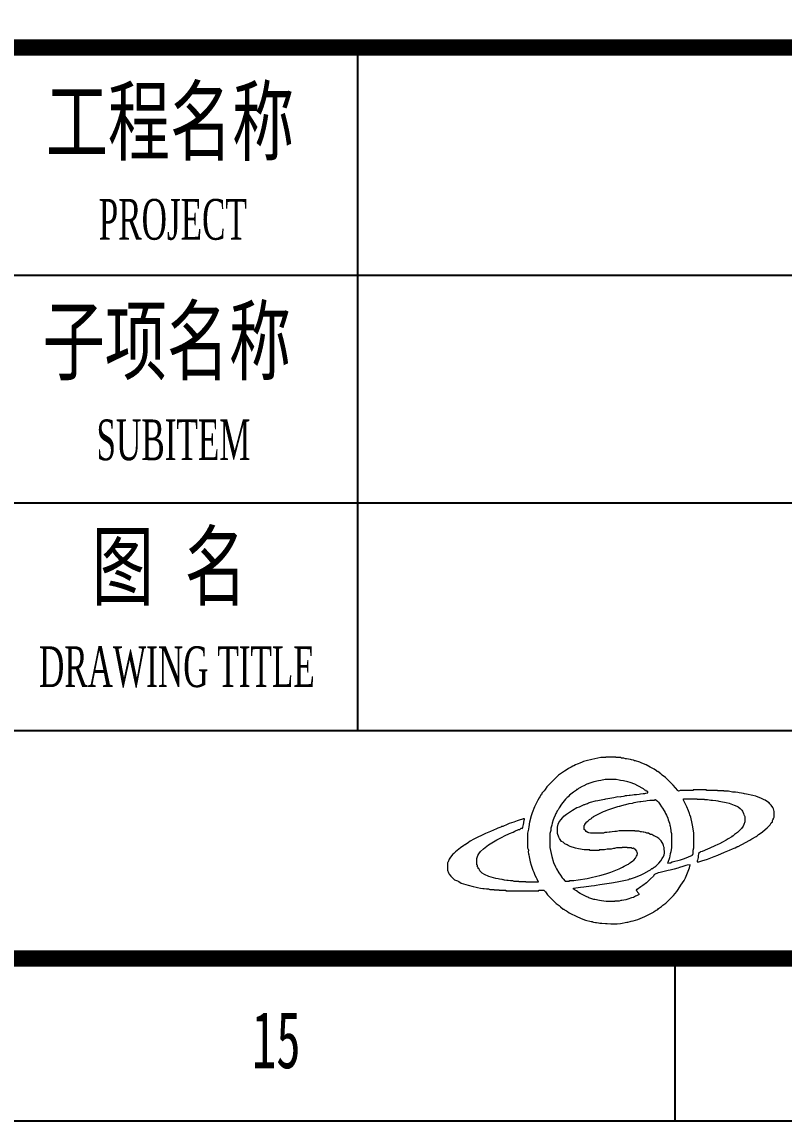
# Model space of a CAD drawing. Header units: millimetres. Extents: x -705761 to 1364679, y -410401 to 446404.
# Drawn here: x -492554 to -487868, y -64146 to -57389 of the extents above; entities that cross this region are included whole.
import ezdxf
from ezdxf.enums import TextEntityAlignment as Align

# ---------------------------------------------------------------- set-up
doc = ezdxf.new("R2010")
doc.units = ezdxf.units.MM
doc.layers.add('TK', color=7, linetype='Continuous')
doc.layers.add('模板-签名-公用', color=3, linetype='Continuous')
doc.layers.add('图框', color=7, linetype='Continuous', lineweight=13)
doc.styles.get("Standard").update_dxf_attribs({"font": 'arial.ttf'})
doc.styles.add('Style-Times New Roman', font='times.ttf')
doc.styles.add('Style-仿宋_GB2312', font='')
doc.styles.add('宋体', font='', dxfattribs={"width": 0.7, "height": 2.5})
doc.styles.add('宋体_1', font='', dxfattribs={"width": 0.7, "height": 2.386364})
doc.styles.get('Style-仿宋_GB2312').set_extended_font_data('仿宋_GB2312')
doc.styles.get('宋体').set_extended_font_data('SimSun')
doc.styles.get('宋体_1').set_extended_font_data('SimSun')

# ---------------------------------------------------------------- blocks, each defined once
blk = doc.blocks.new('BSIET_通用图框_A2+0.5_1')
at = {"layer": '图框', "color": 7, "lineweight": 25}
for p, q in [((-10, 10), (-370, 10)), ((-148.5, 10), (-148.5, 0))]:
    blk.add_line(p, q, dxfattribs=at)
at = {"layer": '图框', "color": 7, "lineweight": 25, "flags": 128}
blk.add_lwpolyline([(0, 0), (-891, 0), (-891, 420), (0, 420), (0, 0)], close=True, dxfattribs=at)
at = {"layer": '图框', "const_width": 1}
blk.add_lwpolyline([(-866, 410), (-10, 410), (-10, 10), (-866, 10)], close=True, dxfattribs=at)
at = {"layer": 'TK', "lineweight": 25, "style": '宋体', "width": 0.7, "flags": 3}
for tag, p in [('LZHQ_N会签10_T6_H6', (-878.235, 93.875)), ('LZHQ_N会签9_T6_H6', (-878.357, 85.875)), ('LZHQ_N会签8_T6_H6', (-878.235, 77.875)), ('LZHQ_N会签7_T6_H6', (-878.357, 69.875)), ('LZHQ_N会签6_T6_H6', (-878.253, 61.875)), ('LZHQ_N会签5_T6_H6', (-878.253, 53.875)), ('LZHQ_N会签4_T6_H6', (-878.253, 45.875)), ('LZHQ_N会签3_T6_H6', (-878.253, 37.875)), ('LZHQ_N会签2_T6_H6', (-878.253, 29.875)), ('LZHQ_N会签1_T6_H6', (-878.253, 21.875))]:
    blk.add_attdef(tag, text='', height=2.5, dxfattribs=at).set_placement(p, align=Align.MIDDLE)
at = {"layer": '图框', "color": 7, "lineweight": 25, "style": 'Style-仿宋_GB2312', "width": 0.628572}
blk.add_text('15', height=3.5, dxfattribs=at).set_placement((-173.002, 4.998), align=Align.MIDDLE_CENTER)
at = {"layer": '模板-签名-公用', "lineweight": 25, "style": '宋体', "width": 0.7}
blk.add_attdef('LZTQINS', text='', height=2, dxfattribs=at).set_placement((-10, 10), align=Align.MIDDLE)
at = {"layer": '模板-签名-公用', "lineweight": 25, "style": '宋体', "width": 0.7, "flags": 3}
blk.add_attdef('LZFRAME', (-45.909, 7.064), '', height=3, dxfattribs=at)
blk = doc.blocks.new('BSIET_通用_A2(2024)_1')
at = {"color": 7, "linetype": 'Continuous', "lineweight": 0}
for p, q in [((-143.591, 12.237), (-143.943, 12.138)), ((-143.413, 12.278), (-143.591, 12.237)), ((-143.053, 12.345), (-143.413, 12.278)), ((-142.929, 12.345), (-143.053, 12.345)), ((-142.867, 12.345), (-142.929, 12.345)), ((-142.743, 12.345), (-142.867, 12.345)), ((-142.495, 12.37), (-142.743, 12.37)), ((-142.743, 12.37), (-142.743, 12.36)), ((-142.743, 12.36), (-142.743, 12.355)), ((-142.743, 12.355), (-142.743, 12.345)), ((-142.371, 12.37), (-142.495, 12.37)), ((-142.123, 12.37), (-142.371, 12.37)), ((-142.123, 12.36), (-142.123, 12.37)), ((-142.123, 12.355), (-142.123, 12.36)), ((-142.123, 12.345), (-142.123, 12.355)), ((-142.009, 12.345), (-142.123, 12.345)), ((-141.953, 12.345), (-142.009, 12.345)), ((-141.839, 12.345), (-141.953, 12.345)), ((-141.764, 12.308), (-141.839, 12.345)), ((-141.714, 12.302), (-141.764, 12.308)), ((-141.632, 12.319), (-141.714, 12.302)), ((-141.523, 12.278), (-141.632, 12.319)), ((-141.464, 12.264), (-141.523, 12.278)), ((-141.348, 12.254), (-141.464, 12.264)), ((-141.224, 12.223), (-141.348, 12.254)), ((-141.162, 12.208), (-141.224, 12.223)), ((-141.038, 12.177), (-141.162, 12.208)), ((-140.992, 12.161), (-141.038, 12.177)), ((-145.274, 11.505), (-145.521, 11.347)), ((-145.112, 11.614), (-145.274, 11.505)), ((-145.029, 11.665), (-145.112, 11.614)), ((-144.86, 11.763), (-145.029, 11.665)), ((-144.757, 11.815), (-144.86, 11.763)), ((-144.705, 11.841), (-144.757, 11.815)), ((-144.602, 11.892), (-144.705, 11.841)), ((-144.498, 11.933), (-144.602, 11.892)), ((-144.447, 11.954), (-144.498, 11.933)), ((-144.344, 11.996), (-144.447, 11.954)), ((-144.189, 12.066), (-144.344, 11.996)), ((-144.108, 12.095), (-144.189, 12.066)), ((-143.943, 12.138), (-144.108, 12.095)), ((-140.969, 12.153), (-140.992, 12.161)), ((-140.922, 12.138), (-140.969, 12.153)), ((-140.653, 12.055), (-140.922, 12.138)), ((-140.521, 12.006), (-140.653, 12.055)), ((-140.264, 11.892), (-140.521, 12.006)), ((-140.16, 11.841), (-140.264, 11.892)), ((-140.109, 11.815), (-140.16, 11.841)), ((-140.005, 11.763), (-140.109, 11.815)), ((-139.851, 11.669), (-140.005, 11.763)), ((-139.774, 11.623), (-139.851, 11.669)), ((-139.618, 11.531), (-139.774, 11.623)), ((-139.602, 11.5), (-139.618, 11.531)), ((-139.575, 11.486), (-139.602, 11.5)), ((-139.541, 11.492), (-139.575, 11.486)), ((-139.359, 11.337), (-139.541, 11.492)), ((-146.064, 10.861), (-146.165, 10.76)), ((-145.854, 11.053), (-146.064, 10.861)), ((-145.64, 11.254), (-145.854, 11.053)), ((-145.521, 11.347), (-145.64, 11.254)), ((-143.59, 10.818), (-143.652, 10.798)), ((-143.466, 10.86), (-143.59, 10.818)), ((-143.187, 10.918), (-143.466, 10.86)), ((-143.048, 10.946), (-143.187, 10.918)), ((-142.769, 11.002), (-143.048, 10.946)), ((-142.5, 11.002), (-142.769, 11.002)), ((-142.366, 11.002), (-142.5, 11.002)), ((-142.097, 11.002), (-142.366, 11.002)), ((-141.924, 10.958), (-142.097, 11.002)), ((-141.836, 10.942), (-141.924, 10.958)), ((-141.658, 10.924), (-141.836, 10.942)), ((-141.374, 10.857), (-141.658, 10.924)), ((-141.232, 10.813), (-141.374, 10.857)), ((-140.961, 10.705), (-141.232, 10.813)), ((-139.266, 11.262), (-139.359, 11.337)), ((-139.076, 11.118), (-139.266, 11.262)), ((-138.756, 10.807), (-139.076, 11.118)), ((-146.53, 10.298), (-146.668, 10.149)), ((-146.668, 10.149), (-146.662, 10.115)), ((-146.467, 10.379), (-146.53, 10.298)), ((-146.358, 10.55), (-146.467, 10.379)), ((-146.165, 10.76), (-146.358, 10.55)), ((-144.804, 10.164), (-144.963, 10.033)), ((-144.721, 10.227), (-144.804, 10.164)), ((-144.55, 10.343), (-144.721, 10.227)), ((-144.535, 10.374), (-144.55, 10.343)), ((-144.507, 10.388), (-144.535, 10.374)), ((-144.473, 10.382), (-144.507, 10.388)), ((-144.44, 10.426), (-144.473, 10.382)), ((-144.418, 10.445), (-144.44, 10.426)), ((-144.37, 10.472), (-144.418, 10.445)), ((-144.184, 10.565), (-144.37, 10.472)), ((-144.091, 10.612), (-144.184, 10.565)), ((-143.905, 10.705), (-144.091, 10.612)), ((-143.851, 10.721), (-143.905, 10.705)), ((-143.825, 10.731), (-143.851, 10.721)), ((-143.776, 10.756), (-143.825, 10.731)), ((-143.652, 10.798), (-143.776, 10.756)), ((-140.775, 10.612), (-140.961, 10.705)), ((-140.682, 10.565), (-140.775, 10.612)), ((-140.496, 10.472), (-140.682, 10.565)), ((-140.61, 10.116), (-140.445, 10.137)), ((-140.471, 10.445), (-140.496, 10.472)), ((-140.454, 10.434), (-140.471, 10.445)), ((-140.419, 10.42), (-140.454, 10.434)), ((-140.445, 10.137), (-140.33, 10.142)), ((-140.362, 10.372), (-140.419, 10.42)), ((-140.33, 10.351), (-140.362, 10.372)), ((-140.264, 10.317), (-140.33, 10.351)), ((-140.33, 10.142), (-140.272, 10.15)), ((-140.272, 10.15), (-140.16, 10.175)), ((-140.248, 10.286), (-140.264, 10.317)), ((-140.22, 10.273), (-140.248, 10.286)), ((-140.186, 10.278), (-140.22, 10.273)), ((-140.159, 10.245), (-140.186, 10.278)), ((-140.16, 10.175), (-140.152, 10.217)), ((-140.152, 10.217), (-140.159, 10.245)), ((-138.601, 10.647), (-138.756, 10.807)), ((-138.301, 10.317), (-138.601, 10.647)), ((-138.26, 10.285), (-138.301, 10.317)), ((-138.206, 10.291), (-138.26, 10.285)), ((-138.172, 10.33), (-138.206, 10.291)), ((-137.852, 10.33), (-138.172, 10.33)), ((-137.692, 10.33), (-137.852, 10.33)), ((-137.372, 10.33), (-137.692, 10.33)), ((-137.041, 10.356), (-137.372, 10.356)), ((-137.372, 10.356), (-137.372, 10.346)), ((-137.372, 10.346), (-137.372, 10.341)), ((-137.372, 10.341), (-137.372, 10.33)), ((-136.876, 10.356), (-137.041, 10.356)), ((-136.545, 10.356), (-136.876, 10.356)), ((-136.545, 10.346), (-136.545, 10.356)), ((-136.545, 10.341), (-136.545, 10.346)), ((-136.545, 10.33), (-136.545, 10.341)), ((-136.277, 10.33), (-136.545, 10.33)), ((-136.142, 10.33), (-136.277, 10.33)), ((-135.874, 10.33), (-136.142, 10.33)), ((-135.874, 10.32), (-135.874, 10.33)), ((-135.874, 10.315), (-135.874, 10.32)), ((-135.874, 10.304), (-135.874, 10.315)), ((-135.719, 10.304), (-135.874, 10.304)), ((-135.641, 10.304), (-135.719, 10.304)), ((-135.487, 10.304), (-135.641, 10.304)), ((-135.487, 10.294), (-135.487, 10.304)), ((-135.487, 10.289), (-135.487, 10.294)), ((-135.487, 10.278), (-135.487, 10.289)), ((-135.373, 10.278), (-135.487, 10.278)), ((-135.316, 10.278), (-135.373, 10.278)), ((-135.202, 10.278), (-135.316, 10.278)), ((-135.03, 10.237), (-135.202, 10.278)), ((-134.941, 10.223), (-135.03, 10.237)), ((-134.764, 10.214), (-134.941, 10.223)), ((-134.619, 10.193), (-134.764, 10.214)), ((-134.546, 10.183), (-134.619, 10.193)), ((-134.402, 10.162), (-134.546, 10.183)), ((-134.273, 10.137), (-134.402, 10.162)), ((-134.208, 10.123), (-134.273, 10.137)), ((-147.037, 9.488), (-147.12, 9.323)), ((-146.996, 9.571), (-147.037, 9.488)), ((-146.913, 9.736), (-146.996, 9.571)), ((-146.83, 9.87), (-146.913, 9.736)), ((-146.789, 9.937), (-146.83, 9.87)), ((-146.707, 10.072), (-146.789, 9.937)), ((-146.676, 10.088), (-146.707, 10.072)), ((-146.662, 10.115), (-146.676, 10.088)), ((-145.463, 9.472), (-145.609, 9.246)), ((-145.382, 9.581), (-145.463, 9.472)), ((-145.209, 9.788), (-145.382, 9.581)), ((-145.111, 9.886), (-145.209, 9.788)), ((-145.062, 9.935), (-145.111, 9.886)), ((-144.963, 10.033), (-145.062, 9.935)), ((-144.059, 9.458), (-144.033, 9.469)), ((-144.033, 9.469), (-143.982, 9.491)), ((-143.982, 9.491), (-143.858, 9.532)), ((-143.858, 9.532), (-143.796, 9.553)), ((-143.796, 9.553), (-143.672, 9.594)), ((-143.672, 9.594), (-143.376, 9.68)), ((-143.376, 9.68), (-143.226, 9.716)), ((-143.226, 9.716), (-142.924, 9.775)), ((-142.924, 9.775), (-142.8, 9.796)), ((-142.8, 9.796), (-142.738, 9.806)), ((-142.738, 9.806), (-142.614, 9.826)), ((-142.614, 9.826), (-142.364, 9.862)), ((-142.364, 9.862), (-142.239, 9.885)), ((-142.239, 9.885), (-141.994, 9.943)), ((-141.994, 9.943), (-141.859, 9.94)), ((-141.859, 9.94), (-141.789, 9.948)), ((-141.789, 9.948), (-141.658, 9.982)), ((-141.658, 9.982), (-141.577, 9.999)), ((-141.607, 9.439), (-141.503, 9.465)), ((-141.577, 9.999), (-141.535, 10.005)), ((-141.535, 10.005), (-141.452, 10.007)), ((-141.503, 9.465), (-141.297, 9.517)), ((-141.452, 10.007), (-141.307, 10.028)), ((-141.307, 10.028), (-141.235, 10.038)), ((-141.297, 9.517), (-141.088, 9.55)), ((-141.235, 10.038), (-141.09, 10.059)), ((-141.09, 10.059), (-140.997, 10.07)), ((-141.088, 9.55), (-140.984, 9.574)), ((-140.997, 10.07), (-140.951, 10.075)), ((-140.984, 9.574), (-140.78, 9.633)), ((-140.951, 10.075), (-140.858, 10.085)), ((-140.858, 10.085), (-140.692, 10.105)), ((-140.78, 9.633), (-140.645, 9.64)), ((-140.692, 10.105), (-140.61, 10.116)), ((-140.645, 9.64), (-140.577, 9.648)), ((-140.577, 9.648), (-140.445, 9.672)), ((-140.445, 9.672), (-140.279, 9.692)), ((-140.279, 9.692), (-140.197, 9.703)), ((-140.197, 9.703), (-140.031, 9.723)), ((-140.031, 9.723), (-139.99, 9.729)), ((-139.99, 9.729), (-139.969, 9.731)), ((-139.969, 9.731), (-139.928, 9.736)), ((-139.928, 9.736), (-139.856, 9.736)), ((-139.856, 9.736), (-139.82, 9.736)), ((-139.82, 9.736), (-139.747, 9.736)), ((-139.747, 9.736), (-139.733, 9.764)), ((-139.733, 9.764), (-139.693, 9.771)), ((-139.693, 9.771), (-139.67, 9.749)), ((-139.67, 9.749), (-139.551, 9.665)), ((-139.551, 9.665), (-139.496, 9.61)), ((-139.496, 9.61), (-139.411, 9.491)), ((-139.411, 9.491), (-139.304, 9.32)), ((-137.97, 9.783), (-137.966, 9.814)), ((-137.967, 9.764), (-137.97, 9.783)), ((-137.953, 9.736), (-137.967, 9.764)), ((-137.966, 9.814), (-137.625, 9.814)), ((-137.87, 9.571), (-137.953, 9.736)), ((-137.829, 9.488), (-137.87, 9.571)), ((-137.746, 9.323), (-137.829, 9.488)), ((-137.625, 9.814), (-137.454, 9.814)), ((-137.454, 9.814), (-137.113, 9.814)), ((-137.113, 9.814), (-137.113, 9.803)), ((-137.113, 9.803), (-137.113, 9.798)), ((-137.113, 9.798), (-137.113, 9.788)), ((-137.113, 9.788), (-136.938, 9.788)), ((-136.938, 9.788), (-136.85, 9.788)), ((-136.85, 9.788), (-136.674, 9.788)), ((-136.674, 9.788), (-136.674, 9.778)), ((-136.674, 9.778), (-136.674, 9.773)), ((-136.674, 9.773), (-136.674, 9.762)), ((-136.674, 9.762), (-136.602, 9.762)), ((-136.602, 9.762), (-136.566, 9.762)), ((-136.566, 9.762), (-136.494, 9.762)), ((-136.494, 9.762), (-136.287, 9.736)), ((-136.287, 9.736), (-136.184, 9.723)), ((-136.184, 9.723), (-135.977, 9.698)), ((-135.977, 9.698), (-135.853, 9.677)), ((-135.853, 9.677), (-135.791, 9.666)), ((-135.791, 9.666), (-135.667, 9.646)), ((-135.667, 9.646), (-135.329, 9.587)), ((-135.329, 9.587), (-135.16, 9.54)), ((-135.16, 9.54), (-134.841, 9.413)), ((-134.079, 10.098), (-134.208, 10.123)), ((-133.704, 10.022), (-134.079, 10.098)), ((-133.518, 9.967), (-133.704, 10.022)), ((-133.162, 9.826), (-133.518, 9.967)), ((-133.009, 9.756), (-133.162, 9.826)), ((-132.934, 9.717), (-133.009, 9.756)), ((-132.788, 9.633), (-132.934, 9.717)), ((-132.69, 9.557), (-132.788, 9.633)), ((-132.645, 9.511), (-132.69, 9.557)), ((-132.568, 9.413), (-132.645, 9.511)), ((-147.273, 8.951), (-147.335, 8.758)), ((-147.12, 9.323), (-147.273, 8.951)), ((-145.854, 8.807), (-145.936, 8.614)), ((-145.803, 8.91), (-145.854, 8.807)), ((-145.777, 8.961), (-145.803, 8.91)), ((-145.725, 9.065), (-145.777, 8.961)), ((-145.676, 9.135), (-145.725, 9.065)), ((-145.652, 9.171), (-145.676, 9.135)), ((-145.609, 9.246), (-145.652, 9.171)), ((-145.31, 8.734), (-145.157, 8.858)), ((-145.157, 8.858), (-144.904, 9.024)), ((-144.904, 9.024), (-144.778, 9.106)), ((-144.778, 9.106), (-144.525, 9.272)), ((-144.525, 9.272), (-144.354, 9.326)), ((-144.354, 9.326), (-144.271, 9.36)), ((-144.271, 9.36), (-144.111, 9.439)), ((-144.111, 9.439), (-144.059, 9.458)), ((-143.492, 8.716), (-143.244, 8.84)), ((-143.244, 8.84), (-143.12, 8.902)), ((-143.12, 8.902), (-142.872, 9.026)), ((-142.872, 9.026), (-142.767, 9.063)), ((-142.767, 9.063), (-142.715, 9.083)), ((-142.715, 9.083), (-142.614, 9.129)), ((-142.614, 9.129), (-142.366, 9.212)), ((-142.366, 9.212), (-142.242, 9.253)), ((-142.242, 9.253), (-141.994, 9.336)), ((-141.994, 9.336), (-141.921, 9.353)), ((-141.921, 9.353), (-141.884, 9.364)), ((-141.884, 9.364), (-141.813, 9.388)), ((-141.813, 9.388), (-141.607, 9.439)), ((-139.304, 9.32), (-139.25, 9.235)), ((-139.25, 9.235), (-139.14, 9.065)), ((-139.14, 9.065), (-139.089, 8.961)), ((-139.089, 8.961), (-139.063, 8.91)), ((-139.063, 8.91), (-139.011, 8.807)), ((-139.011, 8.807), (-138.93, 8.614)), ((-137.709, 9.218), (-137.746, 9.323)), ((-137.689, 9.166), (-137.709, 9.218)), ((-137.643, 9.065), (-137.689, 9.166)), ((-137.591, 8.91), (-137.643, 9.065)), ((-137.565, 8.832), (-137.591, 8.91)), ((-137.514, 8.678), (-137.565, 8.832)), ((-134.841, 9.413), (-134.682, 9.363)), ((-134.682, 9.363), (-134.603, 9.318)), ((-134.603, 9.318), (-134.479, 9.207)), ((-134.479, 9.207), (-134.374, 9.108)), ((-134.374, 9.108), (-134.329, 9.043)), ((-134.329, 9.043), (-134.273, 8.91)), ((-134.273, 8.91), (-134.247, 8.835)), ((-134.247, 8.835), (-134.232, 8.799)), ((-134.232, 8.799), (-134.195, 8.729)), ((-132.465, 9.277), (-132.568, 9.413)), ((-132.426, 9.193), (-132.465, 9.277)), ((-132.388, 9.026), (-132.426, 9.193)), ((-132.388, 8.887), (-132.388, 9.026)), ((-132.388, 8.817), (-132.388, 8.887)), ((-132.388, 8.678), (-132.388, 8.817)), ((-149.123, 8.117), (-149.158, 8.106)), ((-149.069, 8.109), (-149.123, 8.117)), ((-148.808, 8.234), (-149.069, 8.109)), ((-148.672, 8.288), (-148.808, 8.234)), ((-148.398, 8.381), (-148.672, 8.288)), ((-148.181, 8.453), (-148.398, 8.381)), ((-148.073, 8.489), (-148.181, 8.453)), ((-147.856, 8.561), (-148.073, 8.489)), ((-147.812, 8.577), (-147.856, 8.561)), ((-147.843, 8.058), (-147.807, 8.238)), ((-147.786, 8.579), (-147.812, 8.577)), ((-147.807, 8.238), (-147.789, 8.329)), ((-147.789, 8.329), (-147.753, 8.51)), ((-147.739, 8.574), (-147.786, 8.579)), ((-147.753, 8.51), (-147.747, 8.535)), ((-147.747, 8.535), (-147.745, 8.548)), ((-147.745, 8.548), (-147.739, 8.574)), ((-147.481, 8.109), (-147.492, 7.942)), ((-147.461, 8.213), (-147.481, 8.109)), ((-147.45, 8.264), (-147.461, 8.213)), ((-147.43, 8.368), (-147.45, 8.264)), ((-147.335, 8.758), (-147.43, 8.368)), ((-146.082, 8.13), (-146.113, 8.006)), ((-146.066, 8.192), (-146.082, 8.13)), ((-146.035, 8.316), (-146.066, 8.192)), ((-145.972, 8.515), (-146.035, 8.316)), ((-145.936, 8.614), (-145.972, 8.515)), ((-145.712, 8.071), (-145.666, 8.259)), ((-145.666, 8.259), (-145.621, 8.353)), ((-145.621, 8.353), (-145.506, 8.51)), ((-145.506, 8.51), (-145.381, 8.663)), ((-145.381, 8.663), (-145.31, 8.734)), ((-144.06, 8.161), (-144.034, 8.213)), ((-144.06, 8.068), (-144.06, 8.161)), ((-144.034, 8.213), (-144.021, 8.238)), ((-144.021, 8.238), (-143.995, 8.29)), ((-143.995, 8.29), (-143.897, 8.388)), ((-143.897, 8.388), (-143.848, 8.437)), ((-143.848, 8.437), (-143.75, 8.535)), ((-143.75, 8.535), (-143.667, 8.575)), ((-143.667, 8.575), (-143.627, 8.606)), ((-143.627, 8.606), (-143.569, 8.678)), ((-143.569, 8.678), (-143.535, 8.671)), ((-143.535, 8.671), (-143.507, 8.685)), ((-143.507, 8.685), (-143.492, 8.716)), ((-138.93, 8.614), (-138.894, 8.515)), ((-138.894, 8.515), (-138.831, 8.316)), ((-138.831, 8.316), (-138.799, 8.192)), ((-138.799, 8.192), (-138.784, 8.13)), ((-138.784, 8.13), (-138.753, 8.006)), ((-137.418, 8.289), (-137.514, 8.678)), ((-137.38, 8.092), (-137.418, 8.289)), ((-134.297, 8.138), (-134.389, 7.98)), ((-134.257, 8.222), (-134.297, 8.138)), ((-134.195, 8.393), (-134.257, 8.222)), ((-134.195, 8.729), (-134.195, 8.595)), ((-134.195, 8.595), (-134.195, 8.528)), ((-134.195, 8.528), (-134.195, 8.393)), ((-132.752, 8.094), (-132.633, 8.213)), ((-132.633, 8.213), (-132.594, 8.296)), ((-132.594, 8.296), (-132.562, 8.336)), ((-132.562, 8.336), (-132.491, 8.393)), ((-132.491, 8.393), (-132.479, 8.469)), ((-132.479, 8.469), (-132.466, 8.508)), ((-132.466, 8.508), (-132.426, 8.574)), ((-132.426, 8.574), (-132.424, 8.618)), ((-132.424, 8.618), (-132.415, 8.643)), ((-132.415, 8.643), (-132.388, 8.678)), ((-150.562, 7.466), (-150.851, 7.322)), ((-150.418, 7.539), (-150.562, 7.466)), ((-150.128, 7.683), (-150.418, 7.539)), ((-149.932, 7.766), (-150.128, 7.683)), ((-149.834, 7.807), (-149.932, 7.766)), ((-149.638, 7.89), (-149.834, 7.807)), ((-149.464, 7.968), (-149.638, 7.89)), ((-149.376, 8.004), (-149.464, 7.968)), ((-149.431, 7.296), (-149.121, 7.451)), ((-149.198, 8.071), (-149.376, 8.004)), ((-149.158, 8.106), (-149.198, 8.071)), ((-149.121, 7.451), (-148.966, 7.528)), ((-148.966, 7.528), (-148.656, 7.683)), ((-148.656, 7.683), (-148.432, 7.765)), ((-148.432, 7.765), (-148.323, 7.814)), ((-148.323, 7.814), (-148.114, 7.929)), ((-148.114, 7.929), (-148.06, 7.921)), ((-148.06, 7.921), (-148.025, 7.932)), ((-148.025, 7.932), (-147.985, 7.967)), ((-147.985, 7.967), (-147.943, 7.999)), ((-147.943, 7.999), (-147.907, 8.006)), ((-147.907, 8.006), (-147.856, 7.993)), ((-147.856, 7.993), (-147.851, 8.019)), ((-147.851, 8.019), (-147.848, 8.032)), ((-147.848, 8.032), (-147.843, 8.058)), ((-147.506, 7.859), (-147.546, 7.696)), ((-147.546, 7.696), (-147.546, 7.335)), ((-147.492, 7.942), (-147.506, 7.859)), ((-146.141, 7.802), (-146.177, 7.67)), ((-146.177, 7.67), (-146.177, 7.329)), ((-146.128, 7.87), (-146.141, 7.802)), ((-146.113, 8.006), (-146.128, 7.87)), ((-145.712, 7.926), (-145.712, 8.071)), ((-145.712, 7.854), (-145.712, 7.926)), ((-145.712, 7.709), (-145.712, 7.854)), ((-145.707, 7.694), (-145.712, 7.709)), ((-145.705, 7.686), (-145.707, 7.694)), ((-145.699, 7.67), (-145.705, 7.686)), ((-145.629, 7.462), (-145.699, 7.67)), ((-145.578, 7.361), (-145.629, 7.462)), ((-144.06, 8.022), (-144.06, 8.068)), ((-144.06, 7.929), (-144.06, 8.022)), ((-144.007, 7.884), (-144.06, 7.929)), ((-143.982, 7.857), (-144.007, 7.884)), ((-143.943, 7.799), (-143.982, 7.857)), ((-143.839, 7.748), (-143.943, 7.799)), ((-143.784, 7.727), (-143.839, 7.748)), ((-143.672, 7.696), (-143.784, 7.727)), ((-143.352, 7.696), (-143.672, 7.696)), ((-143.192, 7.696), (-143.352, 7.696)), ((-142.872, 7.696), (-143.192, 7.696)), ((-142.796, 7.732), (-142.872, 7.696)), ((-142.749, 7.741), (-142.796, 7.732)), ((-142.665, 7.735), (-142.749, 7.741)), ((-142.541, 7.755), (-142.665, 7.735)), ((-142.479, 7.766), (-142.541, 7.755)), ((-142.355, 7.787), (-142.479, 7.766)), ((-142.178, 7.796), (-142.355, 7.787)), ((-142.089, 7.809), (-142.178, 7.796)), ((-141.916, 7.851), (-142.089, 7.809)), ((-141.534, 7.851), (-141.916, 7.851)), ((-141.343, 7.851), (-141.534, 7.851)), ((-140.961, 7.851), (-141.343, 7.851)), ((-140.961, 7.841), (-140.961, 7.851)), ((-140.961, 7.836), (-140.961, 7.841)), ((-140.961, 7.825), (-140.961, 7.836)), ((-140.858, 7.825), (-140.961, 7.825)), ((-140.806, 7.825), (-140.858, 7.825)), ((-140.703, 7.825), (-140.806, 7.825)), ((-140.649, 7.791), (-140.703, 7.825)), ((-140.612, 7.782), (-140.649, 7.791)), ((-140.548, 7.787), (-140.612, 7.782)), ((-140.445, 7.766), (-140.548, 7.787)), ((-140.393, 7.755), (-140.445, 7.766)), ((-140.29, 7.735), (-140.393, 7.755)), ((-140.222, 7.705), (-140.29, 7.735)), ((-140.183, 7.697), (-140.222, 7.705)), ((-140.109, 7.696), (-140.183, 7.697)), ((-140.034, 7.646), (-140.109, 7.696)), ((-139.99, 7.626), (-140.034, 7.646)), ((-139.902, 7.606), (-139.99, 7.626)), ((-139.778, 7.544), (-139.902, 7.606)), ((-139.716, 7.513), (-139.778, 7.544)), ((-139.592, 7.451), (-139.716, 7.513)), ((-139.481, 7.368), (-139.592, 7.451)), ((-138.753, 8.006), (-138.743, 7.87)), ((-138.743, 7.87), (-138.73, 7.801)), ((-138.73, 7.801), (-138.688, 7.67)), ((-138.688, 7.67), (-138.688, 7.329)), ((-137.32, 7.696), (-137.38, 8.092)), ((-137.32, 7.335), (-137.32, 7.696)), ((-134.996, 7.477), (-135.223, 7.342)), ((-134.98, 7.508), (-134.996, 7.477)), ((-134.953, 7.521), (-134.98, 7.508)), ((-134.918, 7.515), (-134.953, 7.521)), ((-134.818, 7.618), (-134.918, 7.515)), ((-134.759, 7.663), (-134.818, 7.618)), ((-134.634, 7.735), (-134.759, 7.663)), ((-134.536, 7.833), (-134.634, 7.735)), ((-134.487, 7.882), (-134.536, 7.833)), ((-134.389, 7.98), (-134.487, 7.882)), ((-133.751, 7.34), (-133.498, 7.502)), ((-133.498, 7.502), (-133.432, 7.536)), ((-133.432, 7.536), (-133.4, 7.558)), ((-133.4, 7.558), (-133.343, 7.606)), ((-133.343, 7.606), (-133.177, 7.728)), ((-133.177, 7.728), (-133.094, 7.79)), ((-133.094, 7.79), (-132.93, 7.916)), ((-132.93, 7.916), (-132.811, 8.034)), ((-132.811, 8.034), (-132.752, 8.094)), ((-151.683, 6.786), (-151.786, 6.709)), ((-151.471, 6.934), (-151.683, 6.786)), ((-151.455, 6.965), (-151.471, 6.934)), ((-151.428, 6.979), (-151.455, 6.965)), ((-151.394, 6.973), (-151.428, 6.979)), ((-151.187, 7.128), (-151.394, 6.973)), ((-151.078, 7.199), (-151.187, 7.128)), ((-150.851, 7.322), (-151.078, 7.199)), ((-150.252, 6.739), (-150.156, 6.819)), ((-150.156, 6.819), (-149.96, 6.973)), ((-149.96, 6.973), (-149.748, 7.1)), ((-149.748, 7.1), (-149.642, 7.165)), ((-149.642, 7.165), (-149.431, 7.296)), ((-147.546, 7.335), (-147.546, 7.154)), ((-147.546, 7.154), (-147.546, 6.793)), ((-147.546, 6.793), (-147.51, 6.705)), ((-146.177, 7.329), (-146.177, 7.159)), ((-146.177, 7.159), (-146.177, 6.818)), ((-146.177, 6.818), (-146.106, 6.442)), ((-145.454, 7.18), (-145.578, 7.361)), ((-145.362, 7.14), (-145.454, 7.18)), ((-145.318, 7.109), (-145.362, 7.14)), ((-145.248, 7.038), (-145.318, 7.109)), ((-145.124, 6.976), (-145.248, 7.038)), ((-145.062, 6.945), (-145.124, 6.976)), ((-144.938, 6.883), (-145.062, 6.945)), ((-144.593, 6.774), (-144.938, 6.883)), ((-144.416, 6.729), (-144.593, 6.774)), ((-142.206, 6.762), (-142.273, 6.747)), ((-142.071, 6.793), (-142.206, 6.762)), ((-141.937, 6.793), (-142.071, 6.793)), ((-141.87, 6.793), (-141.937, 6.793)), ((-141.736, 6.793), (-141.87, 6.793)), ((-141.612, 6.818), (-141.736, 6.818)), ((-141.736, 6.818), (-141.736, 6.808)), ((-141.736, 6.808), (-141.736, 6.803)), ((-141.736, 6.803), (-141.736, 6.793)), ((-141.55, 6.818), (-141.612, 6.818)), ((-141.426, 6.818), (-141.55, 6.818)), ((-141.426, 6.808), (-141.426, 6.818)), ((-141.426, 6.803), (-141.426, 6.808)), ((-141.426, 6.793), (-141.426, 6.803)), ((-141.322, 6.793), (-141.426, 6.793)), ((-141.271, 6.793), (-141.322, 6.793)), ((-141.167, 6.793), (-141.271, 6.793)), ((-141.14, 6.76), (-141.167, 6.793)), ((-141.104, 6.75), (-141.14, 6.76)), ((-141.064, 6.767), (-141.104, 6.75)), ((-140.958, 6.724), (-141.064, 6.767)), ((-139.429, 7.32), (-139.481, 7.368)), ((-139.334, 7.219), (-139.429, 7.32)), ((-139.268, 7.116), (-139.334, 7.219)), ((-139.239, 7.061), (-139.268, 7.116)), ((-139.192, 6.947), (-139.239, 7.061)), ((-139.162, 6.857), (-139.192, 6.947)), ((-139.151, 6.81), (-139.162, 6.857)), ((-139.14, 6.715), (-139.151, 6.81)), ((-138.688, 6.818), (-138.745, 6.56)), ((-138.688, 7.329), (-138.688, 7.159)), ((-138.688, 7.159), (-138.688, 6.818)), ((-137.364, 6.643), (-137.32, 6.793)), ((-137.32, 7.154), (-137.32, 7.335)), ((-137.32, 6.793), (-137.32, 7.154)), ((-136.339, 6.775), (-136.494, 6.707)), ((-136.029, 6.909), (-136.339, 6.775)), ((-135.843, 7.002), (-136.029, 6.909)), ((-135.75, 7.048), (-135.843, 7.002)), ((-135.564, 7.141), (-135.75, 7.048)), ((-135.336, 7.275), (-135.564, 7.141)), ((-135.223, 7.342), (-135.336, 7.275)), ((-134.944, 6.728), (-134.841, 6.779)), ((-134.841, 6.779), (-134.789, 6.805)), ((-134.789, 6.805), (-134.686, 6.857)), ((-134.686, 6.857), (-134.655, 6.867)), ((-134.655, 6.867), (-134.639, 6.872)), ((-134.639, 6.872), (-134.608, 6.883)), ((-134.608, 6.883), (-134.423, 6.976)), ((-134.423, 6.976), (-134.33, 7.022)), ((-134.33, 7.022), (-134.144, 7.115)), ((-134.144, 7.115), (-133.88, 7.262)), ((-133.88, 7.262), (-133.751, 7.34)), ((-152.38, 6.096), (-152.439, 5.94)), ((-152.336, 6.171), (-152.38, 6.096)), ((-152.233, 6.302), (-152.336, 6.171)), ((-152.135, 6.4), (-152.233, 6.302)), ((-152.085, 6.449), (-152.135, 6.4)), ((-151.988, 6.547), (-152.085, 6.449)), ((-151.786, 6.709), (-151.988, 6.547)), ((-150.671, 6.147), (-150.604, 6.329)), ((-150.671, 5.992), (-150.671, 6.147)), ((-150.604, 6.329), (-150.555, 6.418)), ((-150.555, 6.418), (-150.438, 6.573)), ((-150.438, 6.573), (-150.252, 6.739)), ((-147.51, 6.705), (-147.502, 6.654)), ((-147.502, 6.654), (-147.507, 6.56)), ((-147.507, 6.56), (-147.487, 6.436)), ((-147.487, 6.436), (-147.476, 6.374)), ((-147.476, 6.374), (-147.456, 6.25)), ((-147.456, 6.25), (-147.413, 6.042)), ((-146.106, 6.442), (-146.06, 6.254)), ((-146.06, 6.254), (-145.945, 5.888)), ((-144.06, 6.663), (-144.416, 6.729)), ((-143.925, 6.663), (-144.06, 6.663)), ((-143.858, 6.663), (-143.925, 6.663)), ((-143.724, 6.663), (-143.858, 6.663)), ((-143.724, 6.653), (-143.724, 6.663)), ((-143.724, 6.648), (-143.724, 6.653)), ((-143.724, 6.637), (-143.724, 6.648)), ((-143.497, 6.637), (-143.724, 6.637)), ((-143.383, 6.637), (-143.497, 6.637)), ((-143.156, 6.637), (-143.383, 6.637)), ((-143.022, 6.663), (-143.156, 6.663)), ((-143.156, 6.663), (-143.156, 6.653)), ((-143.156, 6.653), (-143.156, 6.648)), ((-143.156, 6.648), (-143.156, 6.637)), ((-142.955, 6.663), (-143.022, 6.663)), ((-142.82, 6.663), (-142.955, 6.663)), ((-142.661, 6.711), (-142.82, 6.663)), ((-142.573, 6.721), (-142.661, 6.711)), ((-142.407, 6.715), (-142.573, 6.721)), ((-142.273, 6.747), (-142.407, 6.715)), ((-141.02, 6.042), (-140.909, 6.16)), ((-140.906, 6.686), (-140.958, 6.724)), ((-140.909, 6.16), (-140.87, 6.238)), ((-140.832, 6.599), (-140.906, 6.686)), ((-140.87, 6.238), (-140.85, 6.277)), ((-140.85, 6.277), (-140.806, 6.353)), ((-140.801, 6.505), (-140.832, 6.599)), ((-140.806, 6.353), (-140.795, 6.452)), ((-140.795, 6.452), (-140.801, 6.505)), ((-139.347, 5.992), (-139.269, 6.136)), ((-139.269, 6.136), (-139.23, 6.208)), ((-139.23, 6.208), (-139.153, 6.353)), ((-139.153, 6.353), (-139.129, 6.496)), ((-139.126, 6.571), (-139.14, 6.715)), ((-139.129, 6.496), (-139.126, 6.571)), ((-138.831, 6.173), (-138.867, 6.064)), ((-138.773, 6.431), (-138.831, 6.173)), ((-138.745, 6.56), (-138.773, 6.431)), ((-138.15, 6.059), (-137.897, 6.145)), ((-137.897, 6.145), (-137.41, 6.353)), ((-137.41, 6.379), (-137.396, 6.397)), ((-137.41, 6.353), (-137.41, 6.379)), ((-137.396, 6.397), (-137.372, 6.405)), ((-137.375, 6.561), (-137.364, 6.643)), ((-137.372, 6.405), (-137.375, 6.561)), ((-137.062, 6.201), (-137.1, 6.044)), ((-137.049, 6.282), (-137.062, 6.201)), ((-137.036, 6.444), (-137.049, 6.282)), ((-136.959, 6.517), (-137.036, 6.444)), ((-136.907, 6.546), (-136.959, 6.517)), ((-136.803, 6.573), (-136.907, 6.546)), ((-136.494, 6.707), (-136.803, 6.573)), ((-136.679, 6.046), (-136.494, 6.108)), ((-136.494, 6.108), (-136.069, 6.27)), ((-136.069, 6.27), (-135.857, 6.352)), ((-135.857, 6.352), (-135.435, 6.521)), ((-135.435, 6.521), (-135.239, 6.604)), ((-135.239, 6.604), (-135.14, 6.645)), ((-135.14, 6.645), (-134.944, 6.728)), ((-152.463, 5.87), (-152.478, 5.824)), ((-152.478, 5.824), (-152.478, 5.664)), ((-152.478, 5.664), (-152.478, 5.584)), ((-152.478, 5.584), (-152.478, 5.424)), ((-152.478, 5.424), (-152.419, 5.263)), ((-152.455, 5.894), (-152.463, 5.87)), ((-152.439, 5.94), (-152.455, 5.894)), ((-150.671, 5.914), (-150.671, 5.992)), ((-150.671, 5.759), (-150.671, 5.914)), ((-150.638, 5.732), (-150.671, 5.759)), ((-150.645, 5.656), (-150.629, 5.695)), ((-150.604, 5.615), (-150.645, 5.656)), ((-150.629, 5.695), (-150.638, 5.732)), ((-150.589, 5.584), (-150.604, 5.615)), ((-150.58, 5.527), (-150.589, 5.584)), ((-150.532, 5.48), (-150.58, 5.527)), ((-150.511, 5.449), (-150.532, 5.48)), ((-150.49, 5.385), (-150.511, 5.449)), ((-147.413, 6.042), (-147.387, 5.938)), ((-147.387, 5.938), (-147.326, 5.734)), ((-147.326, 5.734), (-147.285, 5.61)), ((-147.285, 5.61), (-147.264, 5.548)), ((-147.264, 5.548), (-147.223, 5.424)), ((-147.223, 5.424), (-147.168, 5.301)), ((-145.945, 5.888), (-145.832, 5.633)), ((-145.832, 5.633), (-145.766, 5.508)), ((-145.766, 5.508), (-145.622, 5.269)), ((-142.226, 5.39), (-142.123, 5.432)), ((-142.123, 5.432), (-141.916, 5.514)), ((-141.916, 5.514), (-141.71, 5.617)), ((-141.71, 5.617), (-141.607, 5.669)), ((-141.607, 5.669), (-141.4, 5.772)), ((-141.4, 5.772), (-141.352, 5.799)), ((-141.352, 5.799), (-141.329, 5.819)), ((-141.329, 5.819), (-141.297, 5.863)), ((-141.297, 5.863), (-141.263, 5.857)), ((-141.263, 5.857), (-141.235, 5.871)), ((-141.235, 5.871), (-141.219, 5.902)), ((-141.219, 5.902), (-141.084, 5.989)), ((-141.084, 5.989), (-141.02, 6.042)), ((-140.07, 5.398), (-139.995, 5.437)), ((-139.995, 5.437), (-139.959, 5.464)), ((-139.959, 5.464), (-139.902, 5.527)), ((-139.902, 5.527), (-139.868, 5.521)), ((-139.868, 5.521), (-139.84, 5.535)), ((-139.84, 5.535), (-139.825, 5.566)), ((-139.825, 5.566), (-139.763, 5.608)), ((-139.763, 5.608), (-139.732, 5.628)), ((-139.732, 5.628), (-139.67, 5.669)), ((-139.67, 5.669), (-139.541, 5.798)), ((-139.541, 5.798), (-139.476, 5.863)), ((-139.476, 5.863), (-139.347, 5.992)), ((-138.929, 5.878), (-138.934, 5.863)), ((-138.934, 5.863), (-138.823, 5.87)), ((-138.926, 5.886), (-138.929, 5.878)), ((-138.921, 5.902), (-138.926, 5.886)), ((-138.885, 6.01), (-138.921, 5.902)), ((-138.781, 5.426), (-138.906, 5.395)), ((-138.867, 6.064), (-138.885, 6.01)), ((-138.823, 5.87), (-138.766, 5.884)), ((-138.534, 5.488), (-138.781, 5.426)), ((-138.766, 5.884), (-138.663, 5.927)), ((-138.663, 5.927), (-138.15, 6.059)), ((-138.317, 5.551), (-138.534, 5.488)), ((-138.209, 5.582), (-138.317, 5.551)), ((-137.991, 5.643), (-138.209, 5.582)), ((-137.822, 5.708), (-137.991, 5.643)), ((-137.732, 5.731), (-137.822, 5.708)), ((-137.552, 5.759), (-137.732, 5.731)), ((-137.707, 5.269), (-137.625, 5.457)), ((-137.625, 5.457), (-137.593, 5.558)), ((-137.593, 5.558), (-137.552, 5.759)), ((-137.118, 6.006), (-137.121, 5.981)), ((-137.121, 5.981), (-137.113, 5.94)), ((-137.1, 6.044), (-137.118, 6.006)), ((-137.113, 5.94), (-137.051, 5.934)), ((-137.051, 5.934), (-137.018, 5.937)), ((-137.018, 5.937), (-136.958, 5.953)), ((-136.958, 5.953), (-136.772, 6.015)), ((-136.772, 6.015), (-136.679, 6.046)), ((-152.419, 5.263), (-152.376, 5.185)), ((-152.376, 5.185), (-152.271, 5.049)), ((-152.271, 5.049), (-152.178, 4.962)), ((-152.178, 4.962), (-152.132, 4.918)), ((-152.132, 4.918), (-152.039, 4.83)), ((-152.039, 4.83), (-151.868, 4.76)), ((-151.868, 4.76), (-151.785, 4.718)), ((-150.392, 5.28), (-150.49, 5.385)), ((-150.332, 5.233), (-150.392, 5.28)), ((-150.206, 5.165), (-150.332, 5.233)), ((-149.941, 5.034), (-150.206, 5.165)), ((-149.797, 4.984), (-149.941, 5.034)), ((-149.509, 4.92), (-149.797, 4.984)), ((-149.353, 4.889), (-149.509, 4.92)), ((-149.276, 4.874), (-149.353, 4.889)), ((-149.121, 4.843), (-149.276, 4.874)), ((-149.06, 4.83), (-149.121, 4.843)), ((-149.029, 4.825), (-149.06, 4.83)), ((-148.966, 4.817), (-149.029, 4.825)), ((-148.822, 4.796), (-148.966, 4.817)), ((-148.749, 4.786), (-148.822, 4.796)), ((-148.605, 4.765), (-148.749, 4.786)), ((-148.511, 4.772), (-148.605, 4.765)), ((-148.459, 4.764), (-148.511, 4.772)), ((-148.372, 4.726), (-148.459, 4.764)), ((-147.168, 5.301), (-147.142, 5.239)), ((-147.142, 5.239), (-147.094, 5.114)), ((-147.094, 5.114), (-147.022, 4.969)), ((-147.022, 4.969), (-146.986, 4.897)), ((-146.986, 4.897), (-146.913, 4.752)), ((-146.913, 4.752), (-146.899, 4.724)), ((-145.622, 5.269), (-145.588, 5.202)), ((-145.588, 5.202), (-145.567, 5.171)), ((-145.567, 5.171), (-145.519, 5.114)), ((-145.519, 5.114), (-145.424, 4.957)), ((-145.424, 4.957), (-145.365, 4.882)), ((-145.365, 4.882), (-145.235, 4.752)), ((-145.235, 4.752), (-145.126, 4.752)), ((-145.126, 4.752), (-145.072, 4.752)), ((-145.072, 4.752), (-144.963, 4.752)), ((-144.963, 4.768), (-144.963, 4.778)), ((-144.963, 4.778), (-144.86, 4.778)), ((-144.963, 4.763), (-144.963, 4.768)), ((-144.963, 4.752), (-144.963, 4.763)), ((-144.86, 4.778), (-144.809, 4.778)), ((-144.809, 4.778), (-144.705, 4.778)), ((-144.705, 4.778), (-144.437, 4.826)), ((-144.437, 4.826), (-144.303, 4.849)), ((-144.303, 4.849), (-144.034, 4.894)), ((-144.034, 4.894), (-143.878, 4.918)), ((-143.878, 4.918), (-143.8, 4.934)), ((-143.8, 4.934), (-143.646, 4.972)), ((-143.646, 4.972), (-143.281, 5.049)), ((-143.281, 5.049), (-143.1, 5.096)), ((-143.1, 5.096), (-142.743, 5.204)), ((-142.743, 5.204), (-142.619, 5.246)), ((-142.619, 5.246), (-142.557, 5.266)), ((-142.557, 5.266), (-142.433, 5.308)), ((-142.433, 5.308), (-142.226, 5.39)), ((-142.031, 4.704), (-141.322, 4.856)), ((-141.322, 4.856), (-141.292, 4.888)), ((-141.292, 4.888), (-141.263, 4.899)), ((-141.263, 4.899), (-141.219, 4.894)), ((-141.219, 4.894), (-141.095, 4.936)), ((-141.095, 4.936), (-141.033, 4.956)), ((-141.033, 4.956), (-140.909, 4.998)), ((-140.909, 4.998), (-140.563, 5.132)), ((-140.563, 5.132), (-140.393, 5.213)), ((-140.393, 5.213), (-140.07, 5.398)), ((-140.068, 4.807), (-140.238, 4.636)), ((-139.982, 4.892), (-140.068, 4.807)), ((-139.812, 5.062), (-139.982, 4.892)), ((-139.792, 5.11), (-139.812, 5.062)), ((-139.774, 5.133), (-139.792, 5.11)), ((-139.734, 5.165), (-139.774, 5.133)), ((-139.508, 5.25), (-139.734, 5.165)), ((-139.39, 5.284), (-139.508, 5.25)), ((-139.153, 5.333), (-139.39, 5.284)), ((-138.906, 5.395), (-139.153, 5.333)), ((-138.12, 4.494), (-137.928, 4.788)), ((-137.928, 4.788), (-137.844, 4.945)), ((-137.844, 4.945), (-137.707, 5.269)), ((-151.785, 4.718), (-151.626, 4.623)), ((-151.626, 4.623), (-151.337, 4.538)), ((-151.337, 4.538), (-151.193, 4.497)), ((-151.193, 4.497), (-150.903, 4.417)), ((-150.903, 4.417), (-150.717, 4.38)), ((-150.717, 4.38), (-150.624, 4.362)), ((-150.624, 4.362), (-150.438, 4.326)), ((-150.438, 4.326), (-150.293, 4.306)), ((-150.293, 4.306), (-150.221, 4.295)), ((-150.221, 4.295), (-150.077, 4.275)), ((-150.077, 4.275), (-149.993, 4.282)), ((-149.993, 4.282), (-149.946, 4.273)), ((-149.946, 4.273), (-149.87, 4.236)), ((-149.87, 4.236), (-149.767, 4.236)), ((-149.767, 4.236), (-149.715, 4.236)), ((-149.715, 4.236), (-149.612, 4.236)), ((-149.612, 4.236), (-149.612, 4.226)), ((-149.612, 4.226), (-149.612, 4.221)), ((-149.612, 4.221), (-149.612, 4.21)), ((-149.612, 4.21), (-149.488, 4.21)), ((-149.488, 4.21), (-149.426, 4.21)), ((-149.426, 4.21), (-149.302, 4.21)), ((-149.302, 4.21), (-149.302, 4.2)), ((-149.302, 4.2), (-149.302, 4.195)), ((-149.302, 4.195), (-149.302, 4.184)), ((-149.302, 4.184), (-149.137, 4.184)), ((-149.137, 4.184), (-149.054, 4.184)), ((-149.054, 4.184), (-148.889, 4.184)), ((-148.889, 4.184), (-148.889, 4.174)), ((-148.889, 4.174), (-148.889, 4.169)), ((-148.889, 4.169), (-148.889, 4.158)), ((-148.889, 4.158), (-148.073, 4.158)), ((-148.259, 4.726), (-148.372, 4.726)), ((-148.202, 4.726), (-148.259, 4.726)), ((-148.088, 4.726), (-148.202, 4.726)), ((-148.088, 4.716), (-148.088, 4.726)), ((-148.088, 4.711), (-148.088, 4.716)), ((-148.088, 4.701), (-148.088, 4.711)), ((-147.913, 4.701), (-148.088, 4.701)), ((-148.073, 4.158), (-147.665, 4.158)), ((-147.825, 4.701), (-147.913, 4.701)), ((-147.649, 4.701), (-147.825, 4.701)), ((-147.665, 4.158), (-146.849, 4.158)), ((-147.649, 4.69), (-147.649, 4.701)), ((-147.649, 4.685), (-147.649, 4.69)), ((-147.649, 4.675), (-147.649, 4.685)), ((-147.35, 4.675), (-147.649, 4.675)), ((-147.2, 4.675), (-147.35, 4.675)), ((-146.9, 4.675), (-147.2, 4.675)), ((-146.896, 4.706), (-146.9, 4.675)), ((-146.899, 4.724), (-146.896, 4.706)), ((-146.849, 4.174), (-146.849, 4.184)), ((-146.849, 4.184), (-146.73, 4.184)), ((-146.849, 4.169), (-146.849, 4.174)), ((-146.849, 4.158), (-146.849, 4.169)), ((-146.73, 4.184), (-146.67, 4.184)), ((-146.67, 4.184), (-146.552, 4.184)), ((-146.552, 4.184), (-146.446, 4.082)), ((-146.446, 4.082), (-146.398, 4.024)), ((-144.731, 4.326), (-144.297, 4.376)), ((-144.731, 4.3), (-144.731, 4.326)), ((-144.731, 4.288), (-144.731, 4.3)), ((-144.731, 4.262), (-144.731, 4.288)), ((-144.653, 4.227), (-144.731, 4.262)), ((-144.615, 4.202), (-144.653, 4.227)), ((-144.55, 4.146), (-144.615, 4.202)), ((-144.458, 4.083), (-144.55, 4.146)), ((-144.412, 4.052), (-144.458, 4.083)), ((-144.297, 4.376), (-144.08, 4.402)), ((-144.08, 4.402), (-143.646, 4.455)), ((-143.646, 4.455), (-143.43, 4.486)), ((-143.43, 4.486), (-143.321, 4.502)), ((-143.321, 4.502), (-143.104, 4.533)), ((-143.104, 4.533), (-142.388, 4.639)), ((-142.388, 4.639), (-142.031, 4.704)), ((-140.858, 4.236), (-140.87, 4.2)), ((-140.87, 4.2), (-140.861, 4.169)), ((-140.861, 4.169), (-140.832, 4.146)), ((-140.837, 4.236), (-140.858, 4.236)), ((-140.827, 4.236), (-140.837, 4.236)), ((-140.832, 4.146), (-140.788, 4.078)), ((-140.806, 4.236), (-140.827, 4.236)), ((-140.579, 4.396), (-140.806, 4.236)), ((-140.788, 4.078), (-140.762, 4.046)), ((-140.465, 4.476), (-140.579, 4.396)), ((-140.238, 4.636), (-140.465, 4.476)), ((-138.572, 3.874), (-138.377, 4.111)), ((-138.377, 4.111), (-138.287, 4.236)), ((-138.287, 4.236), (-138.12, 4.494)), ((-146.398, 4.024), (-146.319, 3.9)), ((-146.319, 3.9), (-146.107, 3.688)), ((-146.107, 3.688), (-146.002, 3.583)), ((-146.002, 3.583), (-145.79, 3.371)), ((-144.318, 3.991), (-144.412, 4.052)), ((-144.153, 3.908), (-144.318, 3.991)), ((-144.07, 3.867), (-144.153, 3.908)), ((-143.905, 3.784), (-144.07, 3.867)), ((-143.851, 3.768), (-143.905, 3.784)), ((-143.825, 3.758), (-143.851, 3.768)), ((-143.776, 3.732), (-143.825, 3.758)), ((-143.652, 3.691), (-143.776, 3.732)), ((-143.59, 3.67), (-143.652, 3.691)), ((-143.466, 3.629), (-143.59, 3.67)), ((-143.445, 3.624), (-143.466, 3.629)), ((-143.435, 3.621), (-143.445, 3.624)), ((-143.414, 3.616), (-143.435, 3.621)), ((-143.136, 3.562), (-143.414, 3.616)), ((-142.996, 3.536), (-143.136, 3.562)), ((-142.717, 3.487), (-142.996, 3.536)), ((-142.5, 3.487), (-142.717, 3.487)), ((-142.391, 3.487), (-142.5, 3.487)), ((-142.175, 3.487), (-142.391, 3.487)), ((-142.071, 3.513), (-142.175, 3.513)), ((-142.175, 3.513), (-142.175, 3.502)), ((-142.175, 3.502), (-142.175, 3.497)), ((-142.175, 3.497), (-142.175, 3.487)), ((-142.02, 3.513), (-142.071, 3.513)), ((-141.916, 3.513), (-142.02, 3.513)), ((-141.807, 3.554), (-141.916, 3.513)), ((-141.748, 3.567), (-141.807, 3.554)), ((-141.632, 3.577), (-141.748, 3.567)), ((-141.508, 3.608), (-141.632, 3.577)), ((-141.446, 3.624), (-141.508, 3.608)), ((-141.322, 3.655), (-141.446, 3.624)), ((-141.213, 3.701), (-141.322, 3.655)), ((-141.155, 3.72), (-141.213, 3.701)), ((-141.038, 3.745), (-141.155, 3.72)), ((-140.92, 3.817), (-141.038, 3.745)), ((-140.857, 3.848), (-140.92, 3.817)), ((-140.729, 3.9), (-140.857, 3.848)), ((-140.762, 4.046), (-140.703, 3.991)), ((-140.699, 3.924), (-140.729, 3.9)), ((-140.703, 3.991), (-140.69, 3.955)), ((-140.69, 3.955), (-140.699, 3.924)), ((-139.225, 3.261), (-139.05, 3.397)), ((-139.05, 3.397), (-138.859, 3.588)), ((-138.859, 3.588), (-138.763, 3.683)), ((-138.763, 3.683), (-138.572, 3.874)), ((-145.79, 3.371), (-145.606, 3.242)), ((-145.606, 3.242), (-145.518, 3.172)), ((-145.518, 3.172), (-145.351, 3.022)), ((-145.351, 3.022), (-145.317, 3.028)), ((-145.317, 3.028), (-145.289, 3.014)), ((-145.289, 3.014), (-145.274, 2.983)), ((-145.274, 2.983), (-145.158, 2.915)), ((-145.158, 2.915), (-145.101, 2.879)), ((-145.101, 2.879), (-144.989, 2.803)), ((-144.989, 2.803), (-144.783, 2.699)), ((-140.093, 2.694), (-139.928, 2.777)), ((-139.928, 2.777), (-139.811, 2.844)), ((-139.811, 2.844), (-139.754, 2.88)), ((-139.754, 2.88), (-139.644, 2.958)), ((-139.644, 2.958), (-139.578, 2.991)), ((-139.578, 2.991), (-139.546, 3.013)), ((-139.546, 3.013), (-139.489, 3.061)), ((-139.489, 3.061), (-139.312, 3.194)), ((-139.312, 3.194), (-139.225, 3.261)), ((-144.783, 2.699), (-144.68, 2.648)), ((-144.68, 2.648), (-144.473, 2.544)), ((-144.473, 2.544), (-144.151, 2.412)), ((-144.151, 2.412), (-143.984, 2.357)), ((-143.984, 2.357), (-143.646, 2.273)), ((-143.646, 2.273), (-143.585, 2.258)), ((-143.585, 2.258), (-143.553, 2.25)), ((-143.553, 2.25), (-143.492, 2.235)), ((-143.492, 2.235), (-143.368, 2.214)), ((-143.368, 2.214), (-143.306, 2.203)), ((-143.306, 2.203), (-143.182, 2.183)), ((-143.182, 2.183), (-143.101, 2.163)), ((-143.101, 2.163), (-143.059, 2.157)), ((-143.059, 2.157), (-142.975, 2.157)), ((-142.975, 2.157), (-142.758, 2.142)), ((-142.758, 2.142), (-142.65, 2.134)), ((-142.65, 2.134), (-142.433, 2.118)), ((-142.433, 2.118), (-142.038, 2.131)), ((-142.038, 2.131), (-141.84, 2.151)), ((-141.84, 2.151), (-141.452, 2.222)), ((-141.452, 2.222), (-141.421, 2.227)), ((-141.421, 2.227), (-141.405, 2.229)), ((-141.405, 2.229), (-141.374, 2.235)), ((-141.374, 2.235), (-141.25, 2.266)), ((-141.25, 2.266), (-141.188, 2.281)), ((-141.188, 2.281), (-141.064, 2.312)), ((-141.064, 2.312), (-140.769, 2.398)), ((-140.769, 2.398), (-140.623, 2.45)), ((-140.623, 2.45), (-140.341, 2.57)), ((-140.341, 2.57), (-140.176, 2.653)), ((-140.176, 2.653), (-140.093, 2.694))]:
    blk.add_line(p, q, dxfattribs=at)
at = {"layer": '图框', "color": 7, "lineweight": 25}
for p, q in [((-158, 56), (-158, 14)), ((-272, 42), (0, 42)), ((-272, 28), (0, 28)), ((-272, 14), (0, 14))]:
    blk.add_line(p, q, dxfattribs=at)
at = {"layer": '图框', "const_width": 1}
blk.add_lwpolyline([(-406, 56), (0, 56), (0, 0), (-406, 0)], close=True, dxfattribs=at)
at = {"layer": '图框', "color": 7, "lineweight": 25}
for s, height, style, width, p in [('工程名称 ', 4, 'Style-仿宋_GB2312', 0.7, (-177.176, 49.472)), ('PROJECT', 2.5, 'Style-Times New Roman', 0.571429, (-173.922, 44.19)), ('子项名称 ', 4, 'Style-仿宋_GB2312', 0.7, (-177.369, 35.971)), ('SUBITEM', 2.5, 'Style-Times New Roman', 0.571429, (-174.06, 30.632)), ('图 名', 4, 'Style-仿宋_GB2312', 0.7, (-174.358, 22.112))]:
    blk.add_text(s, height=height, dxfattribs=dict(at, style=style, width=width)).set_placement(p)
at = {"layer": '图框', "color": 7, "lineweight": 25, "style": 'Style-Times New Roman', "width": 0.571429}
blk.add_text('DRAWING TITLE', height=2.5, dxfattribs=at).set_placement((-169.115, 17.934), align=Align.MIDDLE_CENTER)
at = {"layer": '图框', "color": 7, "lineweight": 25, "style": 'Style-仿宋_GB2312', "width": 0.7}
for tag, height, p in [('质量', 3, (-191, 52.5)), ('材料', 3, (-191.292, 45.711)), ('比例', 3, (-191.218, 38.432)), ('页码', 4, (-38.162, 35.008)), ('总页数', 4, (-19.517, 35.142)), ('版本号', 2.5, (-6.095, 34.916)), ('出图日期', 3, (-191.218, 31.432)), ('专业', 3, (-190.774, 24.646)), ('图号', 4, (-24, 21)), ('设计阶段', 3, (-235.288, 17.582)), ('件号', 3, (-191.087, 17.308)), ('装配图号', 3, (-235.299, 10.794)), ('项目编号', 3, (-191.087, 10.308))]:
    blk.add_attdef(tag, text='', height=height, dxfattribs=at).set_placement(p, align=Align.MIDDLE)
at = {"layer": '图框', "lineweight": 25, "style": '宋体_1', "width": 0.7, "flags": 3}
for tag, height, p in [('N审定_T5', 2.5, (-245.932, 52.29)), ('N审核_T5', 2.5, (-245.932, 45.29)), ('LZCO_NCB-W67-H36-D10_T7', 3, (-366.076, 39.582)), ('N校对_T5', 2.5, (-245.932, 38.29)), ('N设计_T5', 2.5, (-245.932, 31.29)), ('N制图_T5', 2.5, (-245.932, 24.29))]:
    blk.add_attdef(tag, text='', height=height, dxfattribs=at).set_placement(p, align=Align.MIDDLE_CENTER)
for tag, p in [('N审定_T6_H12_MV0.5_W15', (-226.906, 51.507)), ('N审核_T6_H12_MV0.5_W15', (-226.906, 44.507)), ('N校对_T6_H12_MV0.5_W15', (-226.906, 37.507)), ('N设计_T6_H12_MV0.5_W15', (-226.906, 30.507)), ('N制图_T6_H12_MV0.5_W15', (-226.906, 23.507))]:
    blk.add_attdef(tag, text='', height=1.5, dxfattribs=at).set_placement(p, align=Align.CENTER)
at = {"layer": '图框', "color": 7, "lineweight": 25, "width": 0.7, "flags": 104}
for tag, p in [('项目名称', (-79.178, 49.101)), ('子项', (-111.074, 34.832)), ('图名', (-111, 21))]:
    blk.add_attdef(tag, text='', height=4, dxfattribs=at).set_placement(p, align=Align.MIDDLE_CENTER)
at = {"layer": '图框', "style": '宋体_1', "width": 0.7, "flags": 3}
blk.add_attdef('LZCO_NYLGD-W67-H36-D10_T7', text='', height=3, dxfattribs=at).set_placement((-459.689, 32.874), align=Align.MIDDLE_CENTER)
at = {"layer": '图框', "lineweight": 25, "style": '宋体', "width": 0.7, "flags": 3}
blk.add_attdef('LZBARCODE_T1', text='', height=3, dxfattribs=at).set_placement((-380.287, 3.027), align=Align.BOTTOM_RIGHT)

msp = doc.modelspace()

# ---------------------------------------------------------------- block references
at = {"layer": '图框', "lineweight": 40, "xscale": 100, "yscale": 100, "zscale": 100}
for name, p in [('BSIET_通用图框_A2+0.5_1', (-473689.82, -64145.78)), ('BSIET_通用_A2(2024)_1', (-474689.82, -63145.78))]:
    msp.add_blockref(name, p, dxfattribs=at)

doc.saveas('drawing.dxf')
